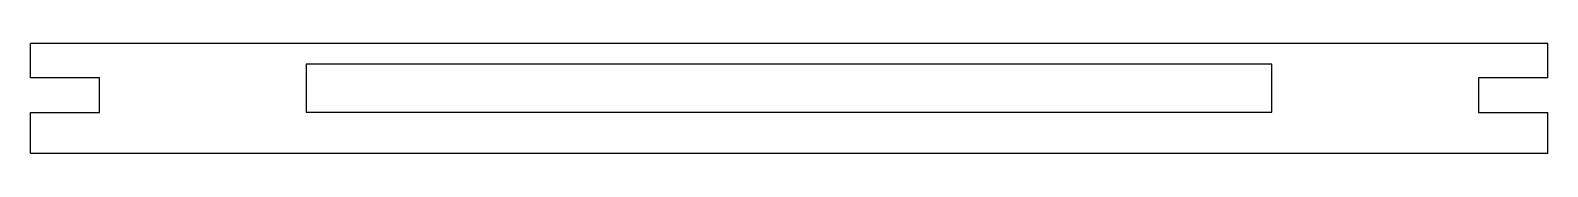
# Model space of a CAD drawing. Header units: millimetres. Extents: x -503 to 597, y -80 to 0.
import ezdxf

# ---------------------------------------------------------------- set-up
doc = ezdxf.new("R2010")
doc.units = ezdxf.units.MM

msp = doc.modelspace()

# ---------------------------------------------------------------- linework, layer by layer
at = {"color": 7, "linetype": 'Continuous', "lineweight": 25}
for p, q in [((-502.7, -25), (-502.7, 0)), ((597.3, 0), (-502.7, 0)), ((597.3, -24.9), (597.3, 0)), ((397.3, -15), (-302.7, -15)), ((-302.7, -15), (-302.7, -50)), ((397.3, -50), (397.3, -15)), ((-452.7, -25), (-502.7, -25)), ((-452.7, -25.1), (-452.7, -25)), ((-452.5, -25.1), (-452.7, -25.1)), ((-452.5, -50.2), (-452.5, -25.1)), ((597.3, -24.9), (547.2, -24.9)), ((547.2, -24.9), (547.2, -50.1)), ((-502.7, -80), (-502.7, -50.2)), ((-502.7, -50.2), (-452.5, -50.2)), ((-302.7, -50), (397.3, -50)), ((547.2, -50.1), (597.3, -50.1)), ((597.3, -80), (597.3, -50.1)), ((597.3, -80), (-502.7, -80))]:
    msp.add_line(p, q, dxfattribs=at)

doc.saveas('drawing.dxf')
